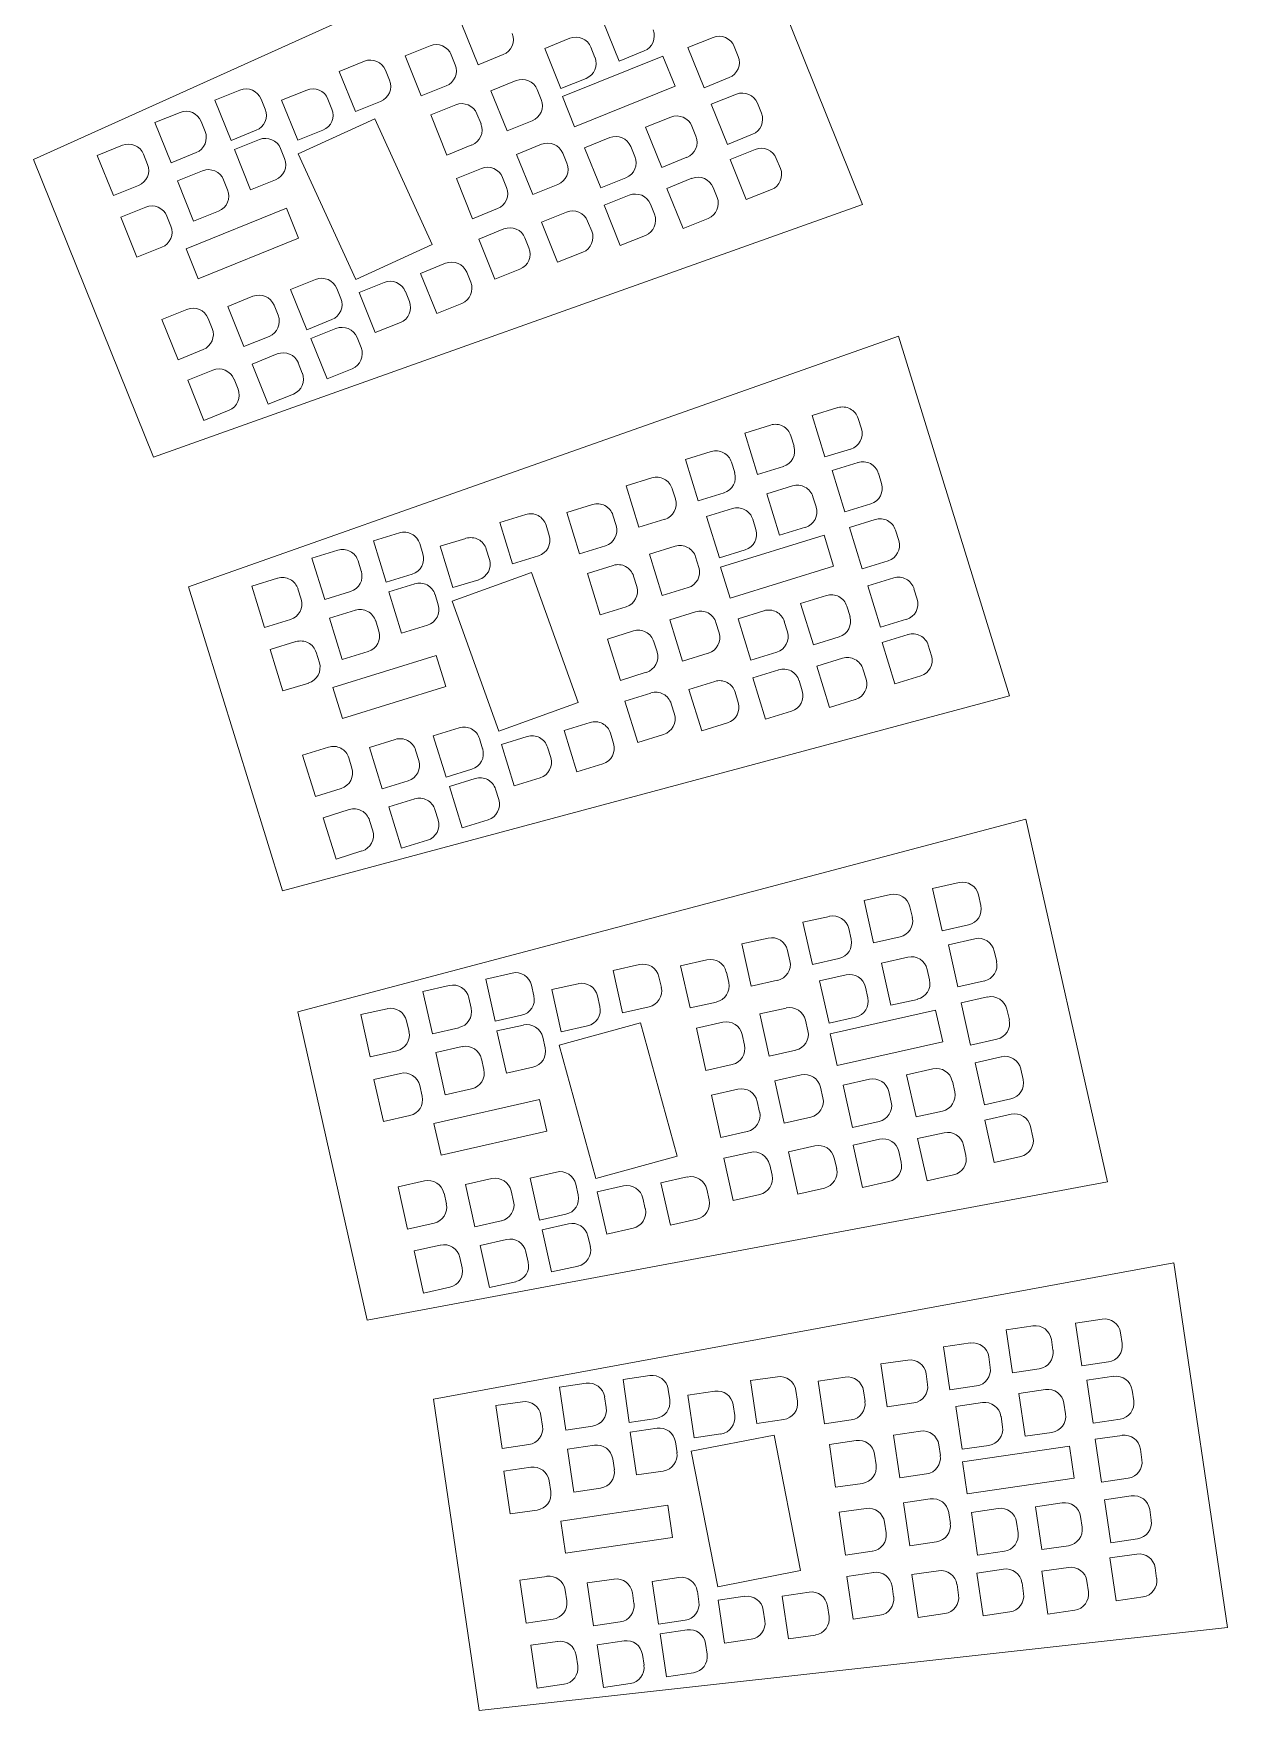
# Model space of a CAD drawing. Header units: millimetres. Extents: x -516 to 436, y -130 to 992.
# Drawn here: x 315.9 to 426.2, y 523 to 677.9 of the extents above; entities that cross this region are included whole.
import ezdxf

# ---------------------------------------------------------------- set-up
doc = ezdxf.new("R2010")
doc.units = ezdxf.units.MM

msp = doc.modelspace()

# ---------------------------------------------------------------- linework, layer by layer
at = {"color": 7, "linetype": 'Continuous', "lineweight": 15}
for p, q in [((315.86, 666.31), (379.25, 695)), ((379.25, 695), (392.45, 662.16)), ((356.93, 675.06), (355.44, 678.78)), ((369.95, 675.4), (368.46, 679.11)), ((363.08, 676.57), (365.4, 677.51)), ((376.32, 676.65), (378.64, 677.59)), ((350.18, 675.89), (352.5, 676.82)), ((351.67, 672.18), (350.18, 675.89)), ((354.45, 675.99), (354.82, 675.06)), ((359.25, 676), (356.93, 675.06)), ((364.58, 672.86), (363.08, 676.57)), ((364.73, 672.13), (374, 675.87)), ((367.36, 676.68), (367.73, 675.75)), ((372.27, 676.34), (369.95, 675.4)), ((374, 675.87), (375.13, 673.09)), ((377.81, 672.94), (376.32, 676.65)), ((380.59, 676.75), (380.96, 675.83)), ((344.1, 674.45), (346.42, 675.39)), ((345.6, 670.74), (344.1, 674.45)), ((348.37, 674.56), (348.75, 673.63)), ((332.61, 671.79), (334.93, 672.72)), ((338.78, 671.8), (341.1, 672.73)), ((353.99, 673.11), (351.67, 672.18)), ((358.12, 672.66), (360.44, 673.6)), ((359.61, 668.95), (358.12, 672.66)), ((362.39, 672.77), (362.76, 671.84)), ((366.9, 673.8), (364.58, 672.86)), ((375.13, 673.09), (365.85, 669.34)), ((380.13, 673.88), (377.81, 672.94)), ((334.11, 668.08), (332.61, 671.79)), ((336.88, 671.89), (337.26, 670.96)), ((340.28, 668.09), (338.78, 671.8)), ((343.05, 671.9), (343.43, 670.97)), ((347.92, 671.68), (345.6, 670.74)), ((352.55, 670.43), (354.87, 671.36)), ((365.85, 669.34), (364.73, 672.13)), ((378.47, 671.41), (380.79, 672.35)), ((379.96, 667.7), (378.47, 671.41)), ((382.74, 671.51), (383.11, 670.59)), ((327.07, 669.72), (329.39, 670.66)), ((328.56, 666.01), (327.07, 669.72)), ((331.34, 669.82), (331.71, 668.9)), ((340.3, 666.83), (347.38, 670.08)), ((347.38, 670.08), (352.7, 658.47)), ((354.04, 666.71), (352.55, 670.43)), ((356.82, 670.53), (357.2, 669.6)), ((361.93, 669.89), (359.61, 668.95)), ((372.41, 669.29), (374.73, 670.22)), ((336.43, 669.01), (334.11, 668.08)), ((334.41, 667.22), (336.73, 668.15)), ((342.6, 669.02), (340.28, 668.09)), ((366.77, 667.4), (369.09, 668.34)), ((373.9, 665.58), (372.41, 669.29)), ((376.68, 669.39), (377.05, 668.46)), ((382.28, 668.64), (379.96, 667.7)), ((321.75, 666.68), (324.07, 667.62)), ((323.24, 662.97), (321.75, 666.68)), ((326.02, 666.79), (326.39, 665.86)), ((330.88, 666.95), (328.56, 666.01)), ((335.9, 663.51), (334.41, 667.22)), ((338.68, 667.32), (339.05, 666.39)), ((345.62, 655.22), (340.3, 666.83)), ((356.36, 667.65), (354.04, 666.71)), ((360.48, 666.78), (362.8, 667.72)), ((361.98, 663.07), (360.48, 666.78)), ((364.76, 666.88), (365.13, 665.96)), ((368.27, 663.69), (366.77, 667.4)), ((371.05, 667.5), (371.42, 666.58)), ((376.22, 666.51), (373.9, 665.58)), ((380.21, 666.31), (382.53, 667.24)), ((384.48, 666.41), (384.86, 665.48)), ((326.93, 638.79), (315.86, 666.31)), ((329.15, 664.33), (331.47, 665.26)), ((354.92, 664.54), (357.24, 665.48)), ((381.71, 662.6), (380.21, 666.31)), ((325.56, 663.91), (323.24, 662.97)), ((330.64, 660.62), (329.15, 664.33)), ((333.42, 664.43), (333.79, 663.5)), ((338.22, 664.44), (335.9, 663.51)), ((356.41, 660.83), (354.92, 664.54)), ((359.19, 664.65), (359.56, 663.72)), ((364.3, 664.01), (361.98, 663.07)), ((370.59, 664.62), (368.27, 663.69)), ((374.37, 663.63), (376.69, 664.57)), ((375.87, 659.92), (374.37, 663.63)), ((378.64, 663.73), (379.02, 662.81)), ((384.03, 663.53), (381.71, 662.6)), ((323.91, 660.98), (326.23, 661.91)), ((392.45, 662.16), (326.93, 638.79)), ((329.95, 658.06), (339.22, 661.81)), ((339.22, 661.81), (340.34, 659.03)), ((358.73, 661.77), (356.41, 660.83)), ((368.58, 662.08), (370.9, 663.01)), ((370.07, 658.36), (368.58, 662.08)), ((372.85, 662.18), (373.22, 661.25)), ((325.4, 657.27), (323.91, 660.98)), ((328.18, 661.08), (328.55, 660.15)), ((332.96, 661.55), (330.64, 660.62)), ((362.78, 660.52), (365.1, 661.45)), ((364.28, 656.81), (362.78, 660.52)), ((367.05, 660.62), (367.43, 659.69)), ((378.18, 660.85), (375.87, 659.92)), ((340.34, 659.03), (331.07, 655.28)), ((356.99, 658.96), (359.31, 659.9)), ((358.48, 655.25), (356.99, 658.96)), ((361.26, 659.06), (361.63, 658.14)), ((372.39, 659.3), (370.07, 658.36)), ((327.72, 658.2), (325.4, 657.27)), ((331.07, 655.28), (329.95, 658.06)), ((352.7, 658.47), (345.62, 655.22)), ((366.6, 657.74), (364.28, 656.81)), ((351.61, 655.79), (353.93, 656.72)), ((353.11, 652.08), (351.61, 655.79)), ((355.88, 655.89), (356.26, 654.96)), ((360.8, 656.18), (358.48, 655.25)), ((339.6, 654.29), (341.92, 655.23)), ((341.1, 650.58), (339.6, 654.29)), ((343.88, 654.39), (344.25, 653.47)), ((345.93, 654.02), (348.25, 654.95)), ((347.43, 650.31), (345.93, 654.02)), ((350.21, 654.12), (350.58, 653.19)), ((327.71, 651.52), (330.03, 652.46)), ((333.81, 652.74), (336.13, 653.67)), ((335.3, 649.03), (333.81, 652.74)), ((338.08, 652.84), (338.45, 651.91)), ((355.42, 653.01), (353.11, 652.08)), ((329.21, 647.81), (327.71, 651.52)), ((331.99, 651.63), (332.36, 650.7)), ((343.42, 651.52), (341.1, 650.58)), ((349.75, 651.24), (347.43, 650.31)), ((330.17, 626.82), (395.77, 649.99)), ((337.62, 649.96), (335.3, 649.03)), ((341.48, 649.76), (343.79, 650.69)), ((342.97, 646.04), (341.48, 649.76)), ((345.75, 649.86), (346.12, 648.93)), ((395.77, 649.99), (406.04, 616.75)), ((331.53, 648.75), (329.21, 647.81)), ((336.05, 647.41), (338.37, 648.34)), ((330.11, 645.91), (332.42, 646.85)), ((337.54, 643.69), (336.05, 647.41)), ((340.32, 647.51), (340.69, 646.58)), ((345.29, 646.98), (342.97, 646.04)), ((331.6, 642.2), (330.11, 645.91)), ((334.38, 646.02), (334.75, 645.09)), ((333.92, 643.14), (331.6, 642.2)), ((339.86, 644.63), (337.54, 643.69)), ((387.78, 642.64), (390.17, 643.38)), ((381.56, 641.03), (383.95, 641.77)), ((388.96, 638.82), (387.78, 642.64)), ((392.04, 642.39), (392.34, 641.43)), ((382.74, 637.21), (381.56, 641.03)), ((385.82, 640.78), (386.12, 639.83)), ((376.08, 638.59), (378.47, 639.33)), ((377.26, 634.77), (376.08, 638.59)), ((391.35, 639.55), (388.96, 638.82)), ((380.34, 638.34), (380.64, 637.38)), ((385.13, 637.95), (382.74, 637.21)), ((389.64, 637.58), (392.03, 638.31)), ((390.82, 633.76), (389.64, 637.58)), ((393.91, 637.32), (394.2, 636.37)), ((370.6, 636.14), (372.99, 636.88)), ((371.78, 632.32), (370.6, 636.14)), ((374.86, 635.89), (375.16, 634.94)), ((379.65, 635.51), (377.26, 634.77)), ((383.6, 635.41), (385.99, 636.14)), ((384.78, 631.58), (383.6, 635.41)), ((365.12, 633.7), (367.51, 634.44)), ((378.04, 633.32), (380.42, 634.06)), ((387.87, 635.15), (388.16, 634.2)), ((393.21, 634.49), (390.82, 633.76)), ((358.94, 632.78), (361.33, 633.51)), ((360.12, 628.95), (358.94, 632.78)), ((363.21, 632.52), (363.5, 631.57)), ((366.3, 629.88), (365.12, 633.7)), ((369.38, 633.45), (369.68, 632.49)), ((374.17, 633.06), (371.78, 632.32)), ((379.22, 629.5), (378.04, 633.32)), ((382.3, 633.07), (382.6, 632.11)), ((387.17, 632.32), (384.78, 631.58)), ((391.23, 632.3), (393.62, 633.04)), ((392.41, 628.48), (391.23, 632.3)), ((347.27, 631.07), (349.66, 631.8)), ((348.45, 627.24), (347.27, 631.07)), ((351.54, 630.81), (351.83, 629.86)), ((353.42, 630.57), (355.81, 631.3)), ((379.34, 628.63), (388.89, 631.6)), ((388.89, 631.6), (389.78, 628.73)), ((395.5, 632.05), (395.79, 631.1)), ((341.58, 629.47), (343.97, 630.21)), ((342.76, 625.65), (341.58, 629.47)), ((345.84, 629.22), (346.14, 628.26)), ((354.6, 626.75), (353.42, 630.57)), ((357.69, 630.31), (357.98, 629.36)), ((362.51, 629.69), (360.12, 628.95)), ((368.69, 630.62), (366.3, 629.88)), ((372.76, 629.83), (375.15, 630.57)), ((373.94, 626.01), (372.76, 629.83)), ((377.03, 629.58), (377.32, 628.62)), ((381.61, 630.23), (379.22, 629.5)), ((394.8, 629.22), (392.41, 628.48)), ((336.03, 626.88), (338.41, 627.62)), ((350.84, 627.98), (348.45, 627.24)), ((354.52, 625.49), (361.85, 628.14)), ((361.85, 628.14), (366.19, 616.13)), ((367.03, 628.06), (369.42, 628.8)), ((368.21, 624.24), (367.03, 628.06)), ((371.3, 627.81), (371.59, 626.85)), ((380.23, 625.77), (379.34, 628.63)), ((389.78, 628.73), (380.23, 625.77)), ((392.94, 626.9), (395.33, 627.64)), ((338.85, 598.74), (330.17, 626.82)), ((337.21, 623.06), (336.03, 626.88)), ((340.29, 626.63), (340.59, 625.67)), ((345.15, 626.39), (342.76, 625.65)), ((348.68, 626.36), (351.07, 627.1)), ((349.86, 622.54), (348.68, 626.36)), ((352.95, 626.11), (353.24, 625.16)), ((356.99, 627.48), (354.6, 626.75)), ((376.33, 626.75), (373.94, 626.01)), ((394.12, 623.08), (392.94, 626.9)), ((397.2, 626.65), (397.5, 625.69)), ((343.2, 623.92), (345.59, 624.66)), ((358.86, 613.48), (354.52, 625.49)), ((370.6, 624.98), (368.21, 624.24)), ((374.63, 623.78), (377.02, 624.51)), ((380.95, 623.87), (383.34, 624.61)), ((386.73, 625.29), (389.12, 626.03)), ((387.91, 621.47), (386.73, 625.29)), ((390.99, 625.04), (391.29, 624.08)), ((339.59, 623.8), (337.21, 623.06)), ((344.38, 620.1), (343.2, 623.92)), ((347.47, 623.67), (347.76, 622.71)), ((352.25, 623.28), (349.86, 622.54)), ((375.82, 619.95), (374.63, 623.78)), ((378.9, 623.52), (379.19, 622.57)), ((382.14, 620.05), (380.95, 623.87)), ((385.22, 623.62), (385.51, 622.66)), ((396.51, 623.82), (394.12, 623.08)), ((337.71, 621.02), (340.09, 621.76)), ((368.9, 622), (371.29, 622.74)), ((370.08, 618.18), (368.9, 622)), ((373.17, 621.75), (373.46, 620.8)), ((390.3, 622.2), (387.91, 621.47)), ((394.26, 621.67), (396.65, 622.41)), ((395.44, 617.85), (394.26, 621.67)), ((398.52, 621.42), (398.82, 620.46)), ((338.89, 617.2), (337.71, 621.02)), ((341.97, 620.77), (342.27, 619.81)), ((343.52, 617.51), (353.07, 620.47)), ((346.77, 620.84), (344.38, 620.1)), ((353.07, 620.47), (353.96, 617.61)), ((378.2, 620.69), (375.82, 619.95)), ((384.52, 620.79), (382.14, 620.05)), ((388.21, 619.49), (390.6, 620.23)), ((372.47, 618.92), (370.08, 618.18)), ((382.31, 618.42), (384.7, 619.15)), ((383.49, 614.59), (382.31, 618.42)), ((389.4, 615.67), (388.21, 619.49)), ((392.48, 619.23), (392.77, 618.28)), ((397.83, 618.59), (395.44, 617.85)), ((406.04, 616.75), (338.85, 598.74)), ((341.28, 617.93), (338.89, 617.2)), ((344.4, 614.64), (343.52, 617.51)), ((353.96, 617.61), (344.4, 614.64)), ((370.5, 616.27), (372.89, 617.01)), ((376.41, 617.34), (378.8, 618.08)), ((377.59, 613.52), (376.41, 617.34)), ((380.67, 617.09), (380.97, 616.14)), ((386.58, 618.16), (386.87, 617.21)), ((366.19, 616.13), (358.86, 613.48)), ((371.68, 612.45), (370.5, 616.27)), ((374.77, 616.02), (375.06, 615.06)), ((385.88, 615.33), (383.49, 614.59)), ((391.78, 616.4), (389.4, 615.67)), ((352.79, 613.05), (355.18, 613.79)), ((364.88, 613.55), (367.27, 614.29)), ((379.98, 614.26), (377.59, 613.52)), ((346.89, 611.98), (349.28, 612.72)), ((353.97, 609.23), (352.79, 613.05)), ((357.06, 612.8), (357.35, 611.85)), ((359.08, 612.26), (361.47, 613)), ((360.26, 608.44), (359.08, 612.26)), ((366.06, 609.73), (364.88, 613.55)), ((369.15, 613.3), (369.44, 612.34)), ((374.07, 613.19), (371.68, 612.45)), ((340.72, 611.28), (343.1, 612.02)), ((341.9, 607.46), (340.72, 611.28)), ((344.98, 611.03), (345.27, 610.07)), ((348.07, 608.16), (346.89, 611.98)), ((351.15, 611.73), (351.45, 610.78)), ((363.34, 612.01), (363.64, 611.05)), ((356.36, 609.97), (353.97, 609.23)), ((354.28, 608.38), (356.67, 609.12)), ((362.65, 609.18), (360.26, 608.44)), ((368.45, 610.47), (366.06, 609.73)), ((344.28, 608.2), (341.9, 607.46)), ((350.46, 608.9), (348.07, 608.16)), ((355.46, 604.56), (354.28, 608.38)), ((358.55, 608.13), (358.84, 607.17)), ((342.63, 605.49), (345.02, 606.23)), ((348.68, 606.48), (351.07, 607.22)), ((349.86, 602.66), (348.68, 606.48)), ((352.94, 606.23), (353.24, 605.28)), ((340.29, 587.55), (407.53, 605.36)), ((343.81, 601.67), (342.63, 605.49)), ((346.9, 605.24), (347.19, 604.28)), ((357.85, 605.29), (355.46, 604.56)), ((407.53, 605.36), (415.07, 571.85)), ((352.25, 603.4), (349.86, 602.66)), ((346.2, 602.41), (343.81, 601.67)), ((392.6, 597.83), (395.04, 598.38)), ((398.92, 598.94), (401.36, 599.49)), ((399.8, 595.04), (398.92, 598.94)), ((403.16, 598.36), (403.38, 597.38)), ((393.47, 593.93), (392.6, 597.83)), ((396.83, 597.24), (397.05, 596.27)), ((386.94, 595.82), (389.38, 596.37)), ((387.82, 591.92), (386.94, 595.82)), ((391.17, 595.24), (391.39, 594.26)), ((402.24, 595.59), (399.8, 595.04)), ((381.29, 593.82), (383.73, 594.36)), ((382.17, 589.91), (381.29, 593.82)), ((395.91, 594.48), (393.47, 593.93)), ((400.38, 593.75), (402.82, 594.3)), ((401.26, 589.85), (400.38, 593.75)), ((375.63, 591.81), (378.07, 592.36)), ((385.52, 593.23), (385.74, 592.25)), ((390.26, 592.47), (387.82, 591.92)), ((394.19, 592.06), (396.63, 592.61)), ((395.07, 588.16), (394.19, 592.06)), ((404.62, 593.16), (404.84, 592.19)), ((357.64, 590.58), (360.07, 591.13)), ((358.51, 586.68), (357.64, 590.58)), ((369.4, 591.37), (371.84, 591.92)), ((370.28, 587.47), (369.4, 591.37)), ((373.64, 590.79), (373.86, 589.81)), ((376.51, 587.91), (375.63, 591.81)), ((379.87, 591.22), (380.08, 590.25)), ((384.6, 590.46), (382.17, 589.91)), ((388.48, 590.41), (390.92, 590.96)), ((389.36, 586.51), (388.48, 590.41)), ((398.42, 591.47), (398.64, 590.5)), ((351.83, 589.44), (354.27, 589.99)), ((352.71, 585.53), (351.83, 589.44)), ((356.07, 588.85), (356.28, 587.88)), ((361.87, 590), (362.09, 589.02)), ((363.73, 589.6), (366.17, 590.15)), ((364.61, 585.7), (363.73, 589.6)), ((367.96, 589.02), (368.18, 588.04)), ((392.71, 589.83), (392.93, 588.85)), ((403.7, 590.4), (401.26, 589.85)), ((401.56, 588.37), (404, 588.92)), ((346.69, 559.06), (340.29, 587.55)), ((346.09, 587.29), (348.53, 587.84)), ((372.72, 588.02), (370.28, 587.47)), ((378.95, 588.45), (376.51, 587.91)), ((382.95, 587.35), (385.39, 587.9)), ((383.83, 583.45), (382.95, 587.35)), ((389.45, 585.5), (399.2, 587.71)), ((397.51, 588.7), (395.07, 588.16)), ((399.2, 587.71), (399.86, 584.78)), ((402.43, 584.47), (401.56, 588.37)), ((405.79, 587.78), (406.01, 586.81)), ((346.97, 583.39), (346.09, 587.29)), ((350.33, 586.7), (350.55, 585.73)), ((355.15, 586.08), (352.71, 585.53)), ((360.95, 587.23), (358.51, 586.68)), ((358.67, 585.78), (361.11, 586.33)), ((359.55, 581.88), (358.67, 585.78)), ((364.43, 584.46), (371.94, 586.52)), ((367.04, 586.25), (364.61, 585.7)), ((371.94, 586.52), (375.32, 574.21)), ((377.1, 586.04), (379.54, 586.59)), ((377.97, 582.13), (377.1, 586.04)), ((387.18, 586.77), (387.4, 585.79)), ((391.8, 587.06), (389.36, 586.51)), ((353.02, 583.78), (355.46, 584.33)), ((362.9, 585.2), (363.12, 584.22)), ((367.81, 572.15), (364.43, 584.46)), ((381.33, 585.45), (381.55, 584.48)), ((390.11, 582.58), (389.45, 585.5)), ((399.86, 584.78), (390.11, 582.58)), ((404.87, 585.01), (402.43, 584.47)), ((349.41, 583.94), (346.97, 583.39)), ((353.89, 579.87), (353.02, 583.78)), ((357.25, 583.19), (357.47, 582.22)), ((380.41, 582.68), (377.97, 582.13)), ((386.27, 584), (383.83, 583.45)), ((402.84, 582.85), (405.27, 583.4)), ((403.71, 578.95), (402.84, 582.85)), ((347.31, 581.31), (349.75, 581.86)), ((348.19, 577.41), (347.31, 581.31)), ((361.99, 582.43), (359.55, 581.88)), ((384.34, 581.17), (386.78, 581.72)), ((385.22, 577.27), (384.34, 581.17)), ((390.65, 580.77), (393.09, 581.32)), ((396.52, 581.73), (398.95, 582.28)), ((397.39, 577.83), (396.52, 581.73)), ((400.75, 581.14), (400.97, 580.17)), ((407.07, 582.26), (407.29, 581.29)), ((351.54, 580.73), (351.76, 579.75)), ((356.33, 580.42), (353.89, 579.87)), ((378.49, 579.85), (380.93, 580.4)), ((379.37, 575.95), (378.49, 579.85)), ((388.57, 580.58), (388.79, 579.61)), ((391.53, 576.87), (390.65, 580.77)), ((394.88, 580.18), (395.1, 579.21)), ((352.85, 577.24), (362.61, 579.44)), ((362.61, 579.44), (363.27, 576.51)), ((382.72, 579.27), (382.94, 578.29)), ((399.83, 578.37), (397.39, 577.83)), ((406.15, 579.5), (403.71, 578.95)), ((403.74, 577.53), (406.18, 578.08)), ((350.63, 577.96), (348.19, 577.41)), ((353.52, 574.31), (352.85, 577.24)), ((363.27, 576.51), (353.52, 574.31)), ((381.8, 576.5), (379.37, 575.95)), ((387.66, 577.81), (385.22, 577.27)), ((393.97, 577.41), (391.53, 576.87)), ((404.62, 573.63), (403.74, 577.53)), ((407.97, 576.95), (408.19, 575.97)), ((385.6, 574.62), (388.04, 575.17)), ((391.57, 575.22), (394.01, 575.77)), ((392.45, 571.32), (391.57, 575.22)), ((397.54, 575.83), (399.98, 576.38)), ((398.42, 571.93), (397.54, 575.83)), ((401.77, 575.24), (401.99, 574.27)), ((375.32, 574.21), (367.81, 572.15)), ((379.64, 574.01), (382.07, 574.56)), ((380.51, 570.11), (379.64, 574.01)), ((383.87, 573.42), (384.09, 572.45)), ((386.48, 570.71), (385.6, 574.62)), ((389.84, 574.03), (390.06, 573.06)), ((395.81, 574.64), (396.02, 573.66)), ((407.06, 574.18), (404.62, 573.63)), ((415.07, 571.85), (346.69, 559.06)), ((349.55, 571.37), (351.99, 571.92)), ((355.76, 571.59), (358.2, 572.14)), ((361.73, 572.19), (364.17, 572.74)), ((362.6, 568.29), (361.73, 572.19)), ((373.82, 571.74), (376.26, 572.29)), ((394.89, 571.87), (392.45, 571.32)), ((400.86, 572.47), (398.42, 571.93)), ((350.42, 567.47), (349.55, 571.37)), ((353.78, 570.78), (354, 569.81)), ((356.64, 567.69), (355.76, 571.59)), ((359.99, 571), (360.21, 570.03)), ((365.96, 571.61), (366.18, 570.63)), ((367.93, 570.91), (370.37, 571.46)), ((368.81, 567.01), (367.93, 570.91)), ((372.16, 570.32), (372.38, 569.35)), ((374.7, 567.84), (373.82, 571.74)), ((378.05, 571.15), (378.27, 570.18)), ((382.95, 570.66), (380.51, 570.11)), ((388.92, 571.26), (386.48, 570.71)), ((365.04, 568.84), (362.6, 568.29)), ((352.86, 568.02), (350.42, 567.47)), ((359.07, 568.23), (356.64, 567.69)), ((362.84, 567.41), (365.28, 567.96)), ((363.72, 563.51), (362.84, 567.41)), ((371.25, 567.55), (368.81, 567.01)), ((377.14, 568.39), (374.7, 567.84)), ((351.01, 565.45), (353.44, 566)), ((357.11, 565.97), (359.55, 566.51)), ((357.99, 562.06), (357.11, 565.97)), ((367.08, 566.83), (367.3, 565.85)), ((351.88, 561.55), (351.01, 565.45)), ((352.8, 551.74), (421.22, 564.34)), ((355.24, 564.86), (355.46, 563.89)), ((361.34, 565.38), (361.56, 564.4)), ((366.16, 564.06), (363.72, 563.51)), ((421.22, 564.34), (426.16, 530.65)), ((360.43, 562.61), (357.99, 562.06)), ((354.32, 562.09), (351.88, 561.55)), ((405.72, 558.16), (408.2, 558.52)), ((406.3, 554.2), (405.72, 558.16)), ((412.12, 558.79), (414.59, 559.15)), ((412.7, 554.83), (412.12, 558.79)), ((416.29, 557.89), (416.44, 556.9)), ((399.93, 556.58), (402.41, 556.95)), ((400.51, 552.63), (399.93, 556.58)), ((409.9, 557.26), (410.04, 556.27)), ((394.14, 555.01), (396.62, 555.37)), ((394.73, 551.05), (394.14, 555.01)), ((404.11, 555.68), (404.25, 554.69)), ((415.17, 555.2), (412.7, 554.83)), ((364.44, 552.86), (366.92, 553.23)), ((370.32, 553.57), (372.79, 553.93)), ((370.9, 549.61), (370.32, 553.57)), ((382.11, 553.47), (384.58, 553.83)), ((382.69, 549.51), (382.11, 553.47)), ((388.36, 553.43), (390.83, 553.8)), ((388.94, 549.48), (388.36, 553.43)), ((398.32, 554.11), (398.46, 553.12)), ((408.78, 554.57), (406.3, 554.2)), ((413.18, 553.5), (415.66, 553.87)), ((413.76, 549.55), (413.18, 553.5)), ((357.02, 522.99), (352.8, 551.74)), ((365.02, 548.9), (364.44, 552.86)), ((368.62, 551.96), (368.76, 550.97)), ((374.49, 552.66), (374.64, 551.68)), ((376.32, 552.13), (378.79, 552.49)), ((376.9, 548.17), (376.32, 552.13)), ((386.29, 552.56), (386.43, 551.57)), ((392.53, 552.53), (392.68, 551.54)), ((402.99, 552.99), (400.51, 552.63)), ((406.88, 552.28), (409.35, 552.65)), ((407.46, 548.33), (406.88, 552.28)), ((417.36, 552.6), (417.5, 551.61)), ((358.56, 551.16), (361.03, 551.52)), ((359.14, 547.2), (358.56, 551.16)), ((362.73, 550.25), (362.88, 549.26)), ((380.49, 551.23), (380.64, 550.24)), ((397.2, 551.41), (394.73, 551.05)), ((401.06, 551.08), (403.53, 551.44)), ((401.64, 547.12), (401.06, 551.08)), ((405.24, 550.17), (405.38, 549.18)), ((411.06, 551.38), (411.2, 550.39)), ((367.5, 549.27), (365.02, 548.9)), ((373.37, 549.97), (370.9, 549.61)), ((370.99, 548.71), (373.46, 549.07)), ((371.57, 544.75), (370.99, 548.71)), ((385.17, 549.87), (382.69, 549.51)), ((391.41, 549.84), (388.94, 549.48)), ((395.32, 548.44), (397.79, 548.8)), ((409.93, 548.69), (407.46, 548.33)), ((416.24, 549.91), (413.76, 549.55)), ((361.61, 547.56), (359.14, 547.2)), ((365.2, 547.13), (367.67, 547.49)), ((365.78, 543.17), (365.2, 547.13)), ((375.16, 547.8), (375.31, 546.81)), ((376.63, 546.95), (384.27, 548.44)), ((379.37, 548.54), (376.9, 548.17)), ((384.27, 548.44), (386.72, 535.91)), ((389.38, 547.57), (391.85, 547.93)), ((389.96, 543.61), (389.38, 547.57)), ((395.9, 544.48), (395.32, 548.44)), ((399.49, 547.54), (399.64, 546.55)), ((404.11, 547.48), (401.64, 547.12)), ((401.68, 545.96), (411.57, 547.42)), ((411.57, 547.42), (412.01, 544.45)), ((413.94, 548.05), (416.42, 548.41)), ((414.53, 544.09), (413.94, 548.05)), ((418.12, 547.15), (418.26, 546.16)), ((359.32, 545.1), (361.8, 545.47)), ((369.37, 546.23), (369.52, 545.24)), ((379.07, 534.42), (376.63, 546.95)), ((393.55, 546.67), (393.7, 545.68)), ((402.11, 543), (401.68, 545.96)), ((359.9, 541.15), (359.32, 545.1)), ((363.5, 544.2), (363.64, 543.21)), ((374.04, 545.11), (371.57, 544.75)), ((392.43, 543.97), (389.96, 543.61)), ((398.37, 544.85), (395.9, 544.48)), ((412.01, 544.45), (402.11, 543)), ((417, 544.45), (414.53, 544.09)), ((368.25, 543.54), (365.78, 543.17)), ((396.24, 542.17), (398.71, 542.53)), ((414.8, 542.45), (417.28, 542.81)), ((415.38, 538.49), (414.8, 542.45)), ((362.38, 541.51), (359.9, 541.15)), ((364.56, 540.49), (374.46, 541.95)), ((374.46, 541.95), (374.89, 538.98)), ((390.3, 541.3), (392.77, 541.66)), ((390.88, 537.34), (390.3, 541.3)), ((396.82, 538.21), (396.24, 542.17)), ((400.41, 541.26), (400.56, 540.27)), ((402.5, 541.29), (404.97, 541.66)), ((403.08, 537.34), (402.5, 541.29)), ((408.42, 541.81), (410.89, 542.17)), ((409, 537.85), (408.42, 541.81)), ((412.59, 540.9), (412.74, 539.92)), ((418.98, 541.55), (419.12, 540.56)), ((365, 537.52), (364.56, 540.49)), ((394.48, 540.39), (394.62, 539.4)), ((406.67, 540.39), (406.82, 539.4)), ((374.89, 538.98), (365, 537.52)), ((399.29, 538.57), (396.82, 538.21)), ((411.47, 538.21), (409, 537.85)), ((417.86, 538.86), (415.38, 538.49)), ((393.35, 537.7), (390.88, 537.34)), ((405.55, 537.7), (403.08, 537.34)), ((409, 535.85), (411.47, 536.21)), ((415.3, 537.08), (417.78, 537.44)), ((415.88, 533.12), (415.3, 537.08)), ((419.48, 536.18), (419.62, 535.19)), ((360.8, 535.02), (363.28, 535.38)), ((361.38, 531.06), (360.8, 535.02)), ((367.01, 534.77), (369.49, 535.13)), ((367.59, 530.81), (367.01, 534.77)), ((373.01, 534.92), (375.48, 535.29)), ((373.59, 530.96), (373.01, 534.92)), ((386.72, 535.91), (379.07, 534.42)), ((391, 535.38), (393.48, 535.75)), ((391.58, 531.43), (391, 535.38)), ((397, 535.54), (399.48, 535.9)), ((397.58, 531.58), (397, 535.54)), ((401.18, 534.64), (401.32, 533.65)), ((403, 535.69), (405.47, 536.06)), ((403.58, 531.74), (403, 535.69)), ((407.18, 534.79), (407.32, 533.8)), ((409.58, 531.89), (409, 535.85)), ((413.17, 534.94), (413.32, 533.95)), ((364.98, 534.12), (365.12, 533.13)), ((371.19, 533.87), (371.33, 532.88)), ((377.19, 534.02), (377.33, 533.03)), ((379.1, 533.17), (381.57, 533.54)), ((379.68, 529.22), (379.1, 533.17)), ((385.03, 533.56), (387.51, 533.92)), ((385.61, 529.6), (385.03, 533.56)), ((395.18, 534.48), (395.32, 533.49)), ((418.36, 533.49), (415.88, 533.12)), ((383.27, 532.27), (383.42, 531.28)), ((389.21, 532.65), (389.35, 531.67)), ((394.06, 531.79), (391.58, 531.43)), ((400.06, 531.94), (397.58, 531.58)), ((406.05, 532.1), (403.58, 531.74)), ((412.05, 532.25), (409.58, 531.89)), ((426.16, 530.65), (357.02, 522.99)), ((363.86, 531.43), (361.38, 531.06)), ((370.07, 531.17), (367.59, 530.81)), ((376.06, 531.33), (373.59, 530.96)), ((373.76, 530.07), (376.24, 530.44)), ((374.34, 526.11), (373.76, 530.07)), ((361.81, 529.01), (364.28, 529.37)), ((362.39, 525.05), (361.81, 529.01)), ((367.94, 529.06), (370.41, 529.42)), ((368.52, 525.1), (367.94, 529.06)), ((377.94, 529.17), (378.08, 528.18)), ((382.15, 529.58), (379.68, 529.22)), ((388.09, 529.96), (385.61, 529.6)), ((365.99, 528.1), (366.13, 527.11)), ((372.11, 528.16), (372.26, 527.17)), ((364.86, 525.41), (362.39, 525.05)), ((370.99, 525.47), (368.52, 525.1)), ((376.82, 526.48), (374.34, 526.11))]:
    msp.add_line(p, q, dxfattribs=at)
for centre, start, end in [((358.69, 677.39), 291.9132, 21.9132), ((365.96, 676.12), 21.9132, 111.9132), ((371.71, 677.73), 291.9132, 21.9132), ((379.2, 676.2), 21.9132, 111.9132), ((353.06, 675.43), 21.9132, 111.9132), ((366.34, 675.19), 291.9132, 21.9132), ((379.57, 675.27), 291.9132, 21.9132), ((346.98, 674), 21.9132, 111.9132), ((353.43, 674.5), 291.9132, 21.9132), ((335.49, 671.33), 21.9132, 111.9132), ((341.66, 671.34), 21.9132, 111.9132), ((347.36, 673.07), 291.9132, 21.9132), ((361, 672.21), 21.9132, 111.9132), ((355.43, 669.97), 21.9132, 111.9132), ((361.37, 671.28), 291.9132, 21.9132), ((381.35, 670.95), 21.9132, 111.9132), ((329.95, 669.27), 21.9132, 111.9132), ((335.87, 670.4), 291.9132, 21.9132), ((342.04, 670.41), 291.9132, 21.9132), ((355.8, 669.04), 291.9132, 21.9132), ((375.29, 668.83), 21.9132, 111.9132), ((381.72, 670.03), 291.9132, 21.9132), ((330.32, 668.34), 291.9132, 21.9132), ((337.29, 666.76), 21.9132, 111.9132), ((369.65, 666.94), 21.9132, 111.9132), ((375.66, 667.9), 291.9132, 21.9132), ((324.63, 666.23), 21.9132, 111.9132), ((337.66, 665.83), 291.9132, 21.9132), ((363.36, 666.32), 21.9132, 111.9132), ((370.03, 666.02), 291.9132, 21.9132), ((383.09, 665.85), 21.9132, 111.9132), ((325, 665.3), 291.9132, 21.9132), ((332.03, 663.87), 21.9132, 111.9132), ((357.8, 664.09), 21.9132, 111.9132), ((363.74, 665.4), 291.9132, 21.9132), ((383.47, 664.92), 291.9132, 21.9132), ((332.4, 662.94), 291.9132, 21.9132), ((358.17, 663.16), 291.9132, 21.9132), ((377.25, 663.17), 21.9132, 111.9132), ((326.79, 660.52), 21.9132, 111.9132), ((371.46, 661.62), 21.9132, 111.9132), ((377.62, 662.25), 291.9132, 21.9132), ((327.16, 659.59), 291.9132, 21.9132), ((365.66, 660.06), 21.9132, 111.9132), ((371.83, 660.69), 291.9132, 21.9132), ((359.87, 658.5), 21.9132, 111.9132), ((366.04, 659.13), 291.9132, 21.9132), ((360.24, 657.58), 291.9132, 21.9132), ((354.49, 655.33), 21.9132, 111.9132), ((342.48, 653.83), 21.9132, 111.9132), ((348.81, 653.56), 21.9132, 111.9132), ((354.86, 654.4), 291.9132, 21.9132), ((330.59, 651.07), 21.9132, 111.9132), ((336.69, 652.28), 21.9132, 111.9132), ((342.86, 652.91), 291.9132, 21.9132), ((349.19, 652.63), 291.9132, 21.9132), ((337.06, 651.35), 291.9132, 21.9132), ((330.97, 650.14), 291.9132, 21.9132), ((344.35, 649.3), 21.9132, 111.9132), ((338.93, 646.95), 21.9132, 111.9132), ((344.73, 648.37), 291.9132, 21.9132), ((332.98, 645.46), 21.9132, 111.9132), ((339.3, 646.02), 291.9132, 21.9132), ((333.36, 644.53), 291.9132, 21.9132), ((390.61, 641.94), 17.1697, 107.1697), ((384.39, 640.34), 17.1697, 107.1697), ((390.91, 640.99), 287.1697, 17.1697), ((378.91, 637.89), 17.1697, 107.1697), ((384.68, 639.38), 287.1697, 17.1697), ((373.43, 635.45), 17.1697, 107.1697), ((379.2, 636.94), 287.1697, 17.1697), ((392.47, 636.88), 17.1697, 107.1697), ((386.43, 634.71), 17.1697, 107.1697), ((392.77, 635.93), 287.1697, 17.1697), ((367.95, 633), 17.1697, 107.1697), ((373.73, 634.49), 287.1697, 17.1697), ((380.87, 632.62), 17.1697, 107.1697), ((386.73, 633.75), 287.1697, 17.1697), ((361.77, 632.08), 17.1697, 107.1697), ((368.25, 632.05), 287.1697, 17.1697), ((394.06, 631.61), 17.1697, 107.1697), ((350.1, 630.37), 17.1697, 107.1697), ((356.25, 629.87), 17.1697, 107.1697), ((362.07, 631.13), 287.1697, 17.1697), ((381.16, 631.67), 287.1697, 17.1697), ((394.36, 630.65), 287.1697, 17.1697), ((344.41, 628.77), 17.1697, 107.1697), ((350.4, 629.42), 287.1697, 17.1697), ((356.55, 628.92), 287.1697, 17.1697), ((375.59, 629.14), 17.1697, 107.1697), ((338.86, 626.18), 17.1697, 107.1697), ((344.71, 627.82), 287.1697, 17.1697), ((369.86, 627.37), 17.1697, 107.1697), ((375.89, 628.18), 287.1697, 17.1697), ((395.77, 626.21), 17.1697, 107.1697), ((351.51, 625.67), 17.1697, 107.1697), ((370.16, 626.41), 287.1697, 17.1697), ((389.56, 624.59), 17.1697, 107.1697), ((339.15, 625.23), 287.1697, 17.1697), ((346.03, 623.22), 17.1697, 107.1697), ((351.81, 624.71), 287.1697, 17.1697), ((377.47, 623.08), 17.1697, 107.1697), ((383.79, 623.18), 17.1697, 107.1697), ((396.07, 625.25), 287.1697, 17.1697), ((389.85, 623.64), 287.1697, 17.1697), ((340.54, 620.32), 17.1697, 107.1697), ((346.33, 622.27), 287.1697, 17.1697), ((371.73, 621.31), 17.1697, 107.1697), ((377.76, 622.13), 287.1697, 17.1697), ((384.08, 622.22), 287.1697, 17.1697), ((397.09, 620.98), 17.1697, 107.1697), ((372.03, 620.35), 287.1697, 17.1697), ((391.05, 618.79), 17.1697, 107.1697), ((397.38, 620.02), 287.1697, 17.1697), ((340.83, 619.37), 287.1697, 17.1697), ((385.14, 617.72), 17.1697, 107.1697), ((373.34, 615.58), 17.1697, 107.1697), ((379.24, 616.65), 17.1697, 107.1697), ((385.44, 616.76), 287.1697, 17.1697), ((391.34, 617.84), 287.1697, 17.1697), ((379.53, 615.69), 287.1697, 17.1697), ((355.63, 612.36), 17.1697, 107.1697), ((367.72, 612.86), 17.1697, 107.1697), ((373.63, 614.62), 287.1697, 17.1697), ((349.72, 611.29), 17.1697, 107.1697), ((361.91, 611.56), 17.1697, 107.1697), ((368.01, 611.9), 287.1697, 17.1697), ((343.55, 610.58), 17.1697, 107.1697), ((350.02, 610.33), 287.1697, 17.1697), ((355.92, 611.4), 287.1697, 17.1697), ((362.21, 610.61), 287.1697, 17.1697), ((343.84, 609.63), 287.1697, 17.1697), ((357.11, 607.68), 17.1697, 107.1697), ((345.47, 604.8), 17.1697, 107.1697), ((351.51, 605.79), 17.1697, 107.1697), ((357.41, 606.73), 287.1697, 17.1697), ((351.81, 604.83), 287.1697, 17.1697), ((345.76, 603.84), 287.1697, 17.1697), ((395.36, 596.92), 12.6719, 102.6719), ((401.69, 598.03), 12.6719, 102.6719), ((401.91, 597.05), 282.6719, 12.6719), ((389.71, 594.91), 12.6719, 102.6719), ((395.58, 595.94), 282.6719, 12.6719), ((384.06, 592.9), 12.6719, 102.6719), ((389.93, 593.93), 282.6719, 12.6719), ((403.15, 592.84), 12.6719, 102.6719), ((372.17, 590.46), 12.6719, 102.6719), ((378.4, 590.89), 12.6719, 102.6719), ((384.28, 591.92), 282.6719, 12.6719), ((396.96, 591.14), 12.6719, 102.6719), ((403.37, 591.86), 282.6719, 12.6719), ((360.4, 589.67), 12.6719, 102.6719), ((391.25, 589.5), 12.6719, 102.6719), ((397.18, 590.17), 282.6719, 12.6719), ((354.6, 588.52), 12.6719, 102.6719), ((360.62, 588.69), 282.6719, 12.6719), ((366.5, 588.69), 12.6719, 102.6719), ((372.39, 589.48), 282.6719, 12.6719), ((378.62, 589.92), 282.6719, 12.6719), ((391.47, 588.52), 282.6719, 12.6719), ((404.32, 587.45), 12.6719, 102.6719), ((348.86, 586.38), 12.6719, 102.6719), ((354.82, 587.55), 282.6719, 12.6719), ((366.72, 587.71), 282.6719, 12.6719), ((385.72, 586.44), 12.6719, 102.6719), ((361.44, 584.87), 12.6719, 102.6719), ((379.87, 585.12), 12.6719, 102.6719), ((385.94, 585.46), 282.6719, 12.6719), ((404.54, 586.48), 282.6719, 12.6719), ((349.08, 585.4), 282.6719, 12.6719), ((355.79, 582.86), 12.6719, 102.6719), ((361.66, 583.89), 282.6719, 12.6719), ((380.08, 584.15), 282.6719, 12.6719), ((405.6, 581.94), 12.6719, 102.6719), ((350.08, 580.4), 12.6719, 102.6719), ((356, 581.89), 282.6719, 12.6719), ((387.11, 580.25), 12.6719, 102.6719), ((393.42, 579.85), 12.6719, 102.6719), ((399.28, 580.81), 12.6719, 102.6719), ((405.82, 580.96), 282.6719, 12.6719), ((350.3, 579.42), 282.6719, 12.6719), ((381.26, 578.94), 12.6719, 102.6719), ((387.33, 579.28), 282.6719, 12.6719), ((399.5, 579.84), 282.6719, 12.6719), ((381.48, 577.96), 282.6719, 12.6719), ((393.64, 578.88), 282.6719, 12.6719), ((406.51, 576.62), 12.6719, 102.6719), ((388.37, 573.7), 12.6719, 102.6719), ((394.34, 574.31), 12.6719, 102.6719), ((400.31, 574.91), 12.6719, 102.6719), ((406.73, 575.64), 282.6719, 12.6719), ((382.4, 573.1), 12.6719, 102.6719), ((394.56, 573.33), 282.6719, 12.6719), ((400.53, 573.94), 282.6719, 12.6719), ((352.31, 570.46), 12.6719, 102.6719), ((358.53, 570.67), 12.6719, 102.6719), ((364.5, 571.28), 12.6719, 102.6719), ((376.59, 570.82), 12.6719, 102.6719), ((382.62, 572.12), 282.6719, 12.6719), ((388.59, 572.73), 282.6719, 12.6719), ((364.71, 570.3), 282.6719, 12.6719), ((370.7, 569.99), 12.6719, 102.6719), ((352.53, 569.48), 282.6719, 12.6719), ((358.75, 569.7), 282.6719, 12.6719), ((370.92, 569.02), 282.6719, 12.6719), ((376.81, 569.85), 282.6719, 12.6719), ((365.61, 566.5), 12.6719, 102.6719), ((353.77, 564.53), 12.6719, 102.6719), ((359.88, 565.05), 12.6719, 102.6719), ((365.83, 565.52), 282.6719, 12.6719), ((360.1, 564.08), 282.6719, 12.6719), ((353.99, 563.56), 282.6719, 12.6719), ((408.41, 557.04), 8.3489, 98.3489), ((414.81, 557.67), 8.3489, 98.3489), ((402.63, 555.46), 8.3489, 98.3489), ((414.95, 556.68), 278.3489, 8.3489), ((396.84, 553.89), 8.3489, 98.3489), ((408.56, 556.05), 278.3489, 8.3489), ((367.14, 551.74), 8.3489, 98.3489), ((373.01, 552.45), 8.3489, 98.3489), ((384.8, 552.35), 8.3489, 98.3489), ((391.05, 552.31), 8.3489, 98.3489), ((402.77, 554.47), 278.3489, 8.3489), ((415.87, 552.38), 8.3489, 98.3489), ((373.15, 551.46), 278.3489, 8.3489), ((379.01, 551.01), 8.3489, 98.3489), ((396.98, 552.9), 278.3489, 8.3489), ((409.57, 551.16), 8.3489, 98.3489), ((361.25, 550.03), 8.3489, 98.3489), ((367.28, 550.75), 278.3489, 8.3489), ((379.15, 550.02), 278.3489, 8.3489), ((384.95, 551.36), 278.3489, 8.3489), ((391.19, 551.32), 278.3489, 8.3489), ((403.75, 549.95), 8.3489, 98.3489), ((409.72, 550.17), 278.3489, 8.3489), ((416.02, 551.39), 278.3489, 8.3489), ((361.4, 549.04), 278.3489, 8.3489), ((373.68, 547.58), 8.3489, 98.3489), ((398.01, 547.32), 8.3489, 98.3489), ((403.9, 548.97), 278.3489, 8.3489), ((367.89, 546.01), 8.3489, 98.3489), ((392.07, 546.45), 8.3489, 98.3489), ((416.64, 546.93), 8.3489, 98.3489), ((362.01, 543.98), 8.3489, 98.3489), ((373.82, 546.6), 278.3489, 8.3489), ((392.22, 545.46), 278.3489, 8.3489), ((398.15, 546.33), 278.3489, 8.3489), ((416.78, 545.94), 278.3489, 8.3489), ((368.03, 545.02), 278.3489, 8.3489), ((362.16, 542.99), 278.3489, 8.3489), ((398.93, 541.05), 8.3489, 98.3489), ((417.5, 541.33), 8.3489, 98.3489), ((392.99, 540.18), 8.3489, 98.3489), ((405.19, 540.17), 8.3489, 98.3489), ((411.11, 540.69), 8.3489, 98.3489), ((393.14, 539.19), 278.3489, 8.3489), ((399.07, 540.06), 278.3489, 8.3489), ((405.33, 539.18), 278.3489, 8.3489), ((411.25, 539.7), 278.3489, 8.3489), ((417.64, 540.34), 278.3489, 8.3489), ((411.69, 534.73), 8.3489, 98.3489), ((418, 535.96), 8.3489, 98.3489), ((363.49, 533.9), 8.3489, 98.3489), ((369.7, 533.65), 8.3489, 98.3489), ((375.7, 533.8), 8.3489, 98.3489), ((393.69, 534.26), 8.3489, 98.3489), ((399.69, 534.42), 8.3489, 98.3489), ((405.69, 534.57), 8.3489, 98.3489), ((418.14, 534.97), 278.3489, 8.3489), ((363.64, 532.91), 278.3489, 8.3489), ((381.79, 532.05), 8.3489, 98.3489), ((387.72, 532.44), 8.3489, 98.3489), ((393.84, 533.27), 278.3489, 8.3489), ((399.84, 533.43), 278.3489, 8.3489), ((405.84, 533.58), 278.3489, 8.3489), ((411.83, 533.74), 278.3489, 8.3489), ((369.85, 532.66), 278.3489, 8.3489), ((375.85, 532.81), 278.3489, 8.3489), ((387.87, 531.45), 278.3489, 8.3489), ((376.46, 528.95), 8.3489, 98.3489), ((381.94, 531.06), 278.3489, 8.3489), ((364.5, 527.88), 8.3489, 98.3489), ((370.63, 527.94), 8.3489, 98.3489), ((364.65, 526.9), 278.3489, 8.3489), ((370.77, 526.95), 278.3489, 8.3489), ((376.6, 527.96), 278.3489, 8.3489)]:
    msp.add_arc(centre, 1.5, start, end, dxfattribs=at)

doc.saveas('drawing.dxf')
